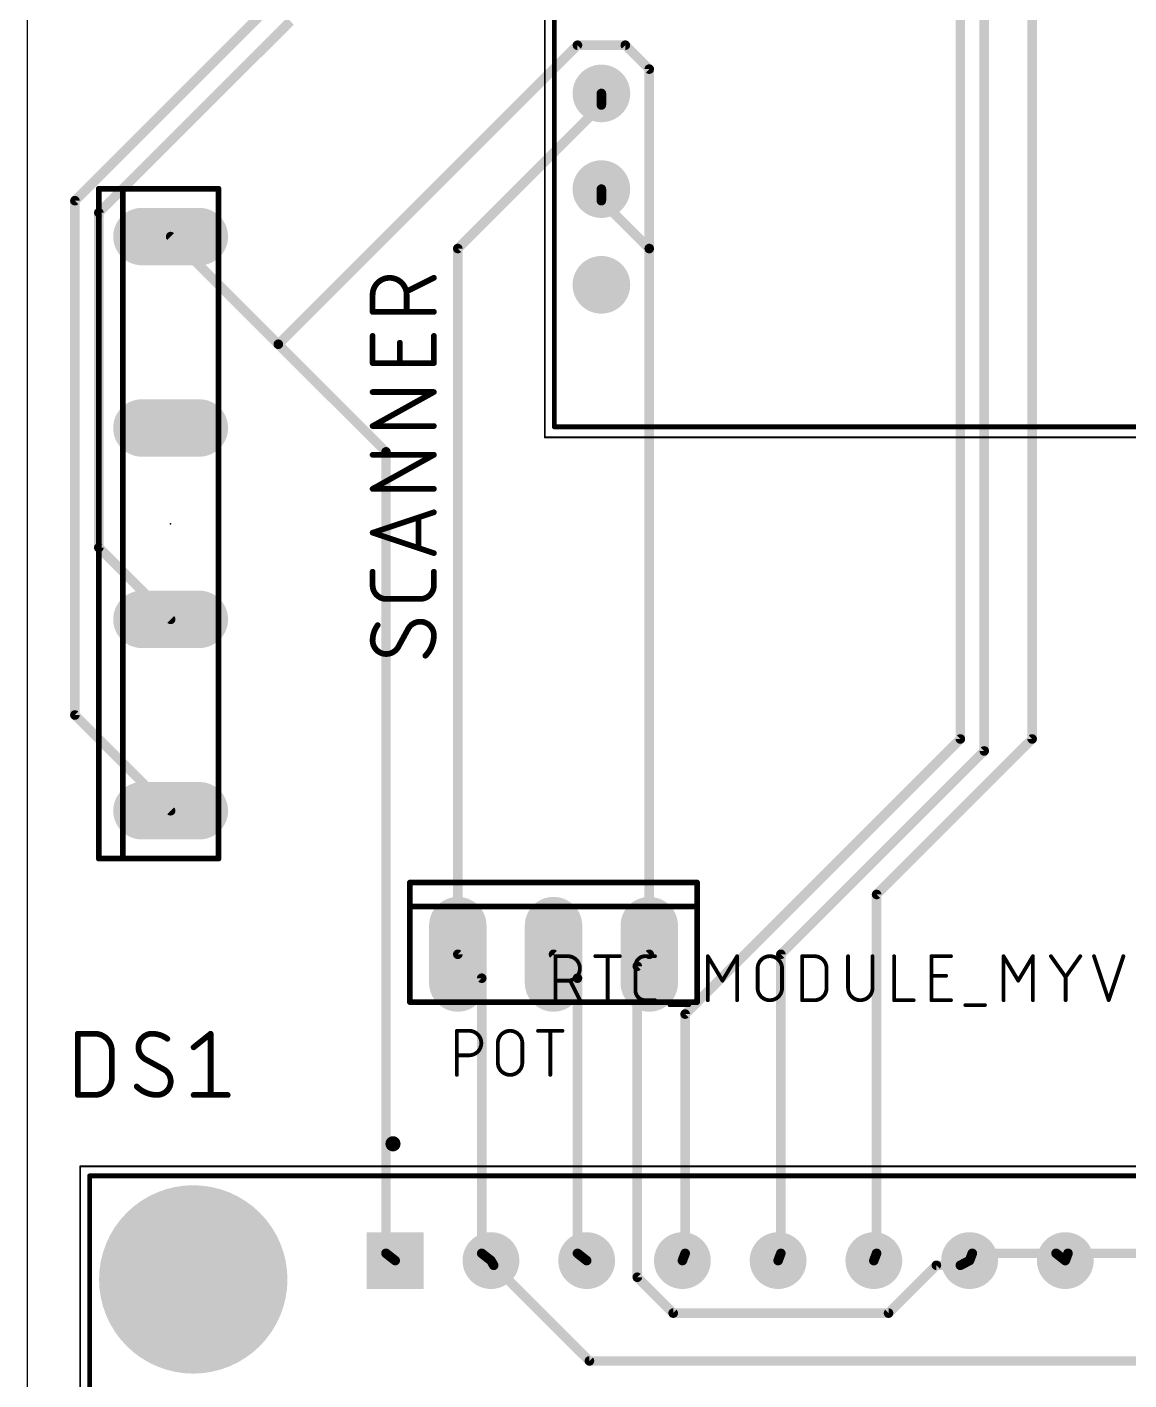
# Model space of a CAD drawing. Extents: x 0 to 84, y -53 to 109.
# Drawn here: x 0 to 29.24, y 1.4 to 37.31 of the extents above; entities that cross this region are included whole.
import ezdxf

# ---------------------------------------------------------------- set-up
doc = ezdxf.new("R2010")
doc.units = 0
for name, color, linetype in [('16', 132, 'CONTINUOUS'), ('17', 110, 'CONTINUOUS'), ('20', 31, 'CONTINUOUS'), ('21', 253, 'CONTINUOUS'), ('23', 53, 'CONTINUOUS'), ('25', 253, 'CONTINUOUS'), ('27', 253, 'CONTINUOUS'), ('39', 12, 'CONTINUOUS'), ('51', 253, 'CONTINUOUS')]:
    doc.layers.add(name, color=color, linetype=linetype)

# ---------------------------------------------------------------- blocks, each defined once
blk = doc.blocks.new('SQUAREP')
blk.add_solid([(-0.5, -0.5), (0.5, -0.5), (-0.5, 0.5), (0.5, 0.5)])
blk = doc.blocks.new('ROUNDP')
at = {"const_width": 0.5}
blk.add_lwpolyline([(0, -0.25, 1), (0, 0.25, 1), (0, -0.25)], format="xyb", dxfattribs=at)
blk = doc.blocks.new('RECT')
blk.add_solid([(-0.5, -0.5), (0.5, -0.5), (-0.5, 0.5), (0.5, 0.5)])
blk = doc.blocks.new('LONGP100')
at = {"const_width": 1}
blk.add_lwpolyline([(-0.5, 0), (0.5, 0)], dxfattribs=at)
at = {"const_width": 0.5}
for points in [[(-0.5, 0.25, 1), (-0.5, -0.25)], [(0.5, -0.25, 1), (0.5, 0.25)]]:
    blk.add_lwpolyline(points, format="xyb", dxfattribs=at)

msp = doc.modelspace()

# ---------------------------------------------------------------- linework, layer by layer
at = {"layer": '16', "const_width": 0.254}
for points in [[(24.765, 65.405), (24.765, 18.415)], [(25.4, 64.135), (25.4, 18.0975)], [(26.67, 41.91), (26.67, 18.415)], [(1.27, 32.7025), (6.35, 37.7825)], [(1.905, 32.385), (6.985, 37.465)], [(14.605, 36.83), (6.6675, 28.8925)], [(15.875, 36.83), (14.605, 36.83)], [(16.51, 36.195), (15.875, 36.83)], [(16.51, 31.4325), (16.51, 36.195)], [(15.24, 35.2425), (15.24, 35.55)], [(11.43, 31.4325), (15.24, 35.2425)], [(15.24, 32.7025), (15.24, 33.01)], [(1.27, 19.05), (1.27, 32.7025)], [(15.24, 32.7025), (16.51, 31.4325)], [(1.905, 23.495), (1.905, 32.385)], [(3.81, 31.75), (6.6675, 28.8925)], [(11.43, 12.7), (11.43, 31.4325)], [(16.51, 31.4325), (16.51, 12.7)], [(6.6675, 28.8925), (9.525, 26.035)], [(9.525, 26.035), (9.525, 4.7625)], [(3.81, 21.59), (1.905, 23.495)], [(3.81, 16.51), (1.27, 19.05)], [(24.765, 18.415), (17.4625, 11.1125)], [(26.67, 18.415), (22.5425, 14.2875)], [(25.4, 18.0975), (20.0025, 12.7)], [(22.5425, 14.2875), (22.5425, 4.7625)], [(11.43, 12.7), (12.065, 12.065)], [(13.97, 12.7), (14.605, 12.065)], [(16.51, 12.7), (16.1925, 12.3825)], [(20.0025, 12.7), (20.0025, 4.7625)], [(16.1925, 12.3825), (16.1925, 4.1275)], [(12.065, 12.065), (12.065, 4.7625)], [(14.605, 12.065), (14.605, 4.7625)], [(17.4625, 11.1125), (17.4625, 4.7625)], [(9.525, 4.7625), (9.77, 4.57)], [(12.065, 4.7625), (12.31, 4.57)], [(12.3825, 4.445), (12.31, 4.57)], [(14.605, 4.7625), (14.85, 4.57)], [(17.4625, 4.7625), (17.39, 4.57)], [(20.0025, 4.7625), (19.93, 4.57)], [(22.5425, 4.7625), (22.47, 4.57)], [(24.765, 4.445), (25.01, 4.57)], [(25.0825, 4.7625), (25.01, 4.57)], [(27.305, 4.7625), (25.0825, 4.7625)], [(27.305, 4.7625), (27.55, 4.57)], [(27.6225, 4.7625), (27.55, 4.57)], [(29.845, 4.7625), (27.6225, 4.7625)], [(12.3825, 4.445), (14.9225, 1.905)], [(22.86, 3.175), (24.13, 4.445)], [(24.13, 4.445), (24.765, 4.445)], [(16.1925, 4.1275), (17.145, 3.175)], [(17.145, 3.175), (22.86, 3.175)], [(14.9225, 1.905), (42.8625, 1.905)]]:
    msp.add_lwpolyline(points, dxfattribs=at)
at = {"layer": '16', "const_width": 0.127}
for points in [[(14.605, 36.8935, 1), (14.605, 36.7665)], [(14.6499, 36.7851, 1), (14.5601, 36.8749)], [(15.9199, 36.8749, 1), (15.8301, 36.7851)], [(15.875, 36.7665, 1), (15.875, 36.8935)], [(16.5735, 36.195, 1), (16.4465, 36.195)], [(16.4651, 36.1501, 1), (16.5549, 36.2399)], [(15.3035, 35.55, 1), (15.1765, 35.55)], [(15.1765, 35.2425, 1), (15.3035, 35.2425)], [(15.2849, 35.1976, 1), (15.1951, 35.2874)], [(15.3035, 33.01, 1), (15.1765, 33.01)], [(1.3335, 32.7025, 1), (1.2065, 32.7025)], [(1.2251, 32.7474, 1), (1.3149, 32.6576)], [(15.2849, 32.7474, 1), (15.1951, 32.6576)], [(15.1765, 32.7025, 1), (15.3035, 32.7025)], [(1.9685, 32.385, 1), (1.8415, 32.385)], [(1.8601, 32.4299, 1), (1.9499, 32.3401)], [(3.8549, 31.7949, 1), (3.7651, 31.7051)], [(11.4935, 31.4325, 1), (11.3665, 31.4325)], [(11.3851, 31.4774, 1), (11.4749, 31.3876)], [(16.5735, 31.4325, 1), (16.4465, 31.4325)], [(16.4465, 31.4325, 1), (16.5735, 31.4325)], [(16.4651, 31.3876, 1), (16.5549, 31.4774)], [(6.7124, 28.9374, 1), (6.6226, 28.8476)], [(6.6226, 28.9374, 1), (6.7124, 28.8476)], [(6.6226, 28.8476, 1), (6.7124, 28.9374)], [(9.5885, 26.035, 1), (9.4615, 26.035)], [(9.4801, 25.9901, 1), (9.5699, 26.0799)], [(1.9499, 23.5399, 1), (1.8601, 23.4501)], [(1.8415, 23.495, 1), (1.9685, 23.495)], [(3.7651, 21.5451, 1), (3.8549, 21.6349)], [(1.3149, 19.0949, 1), (1.2251, 19.0051)], [(1.2065, 19.05, 1), (1.3335, 19.05)], [(24.7015, 18.415, 1), (24.8285, 18.415)], [(24.8099, 18.3701, 1), (24.7201, 18.4599)], [(26.6065, 18.415, 1), (26.7335, 18.415)], [(26.7149, 18.3701, 1), (26.6251, 18.4599)], [(25.3365, 18.0975, 1), (25.4635, 18.0975)], [(25.4449, 18.0526, 1), (25.3551, 18.1424)], [(3.7651, 16.4651, 1), (3.8549, 16.5549)], [(22.606, 14.2875, 1), (22.479, 14.2875)], [(22.4976, 14.3324, 1), (22.5874, 14.2426)], [(11.4749, 12.7449, 1), (11.3851, 12.6551)], [(11.3665, 12.7, 1), (11.4935, 12.7)], [(14.0149, 12.7449, 1), (13.9251, 12.6551)], [(16.4465, 12.7, 1), (16.5735, 12.7)], [(16.5549, 12.6551, 1), (16.4651, 12.7449)], [(20.066, 12.7, 1), (19.939, 12.7)], [(19.9576, 12.7449, 1), (20.0474, 12.6551)], [(16.256, 12.3825, 1), (16.129, 12.3825)], [(16.1476, 12.4274, 1), (16.2374, 12.3376)], [(12.1285, 12.065, 1), (12.0015, 12.065)], [(12.0201, 12.0201, 1), (12.1099, 12.1099)], [(14.6685, 12.065, 1), (14.5415, 12.065)], [(14.5601, 12.0201, 1), (14.6499, 12.1099)], [(17.526, 11.1125, 1), (17.399, 11.1125)], [(17.4176, 11.1574, 1), (17.5074, 11.0676)], [(9.5642, 4.8124, 1), (9.4858, 4.7126)], [(9.4615, 4.7625, 1), (9.5885, 4.7625)], [(9.7308, 4.5201, 1), (9.8092, 4.6199)], [(12.1042, 4.8124, 1), (12.0258, 4.7126)], [(12.0015, 4.7625, 1), (12.1285, 4.7625)], [(12.3649, 4.6019, 1), (12.2551, 4.5381)], [(12.2708, 4.5201, 1), (12.3492, 4.6199)], [(14.6442, 4.8124, 1), (14.5658, 4.7126)], [(14.5415, 4.7625, 1), (14.6685, 4.7625)], [(14.8108, 4.5201, 1), (14.8892, 4.6199)], [(17.399, 4.7625, 1), (17.526, 4.7625)], [(17.5219, 4.7401, 1), (17.4031, 4.7849)], [(19.939, 4.7625, 1), (20.066, 4.7625)], [(20.0619, 4.7401, 1), (19.9431, 4.7849)], [(22.479, 4.7625, 1), (22.606, 4.7625)], [(22.6019, 4.7401, 1), (22.4831, 4.7849)], [(25.0389, 4.5134, 1), (24.9811, 4.6266)], [(25.0825, 4.826, 1), (25.0825, 4.699)], [(25.1419, 4.7401, 1), (25.0231, 4.7849)], [(27.3442, 4.8124, 1), (27.2658, 4.7126)], [(27.305, 4.699, 1), (27.305, 4.826)], [(27.5108, 4.5201, 1), (27.5892, 4.6199)], [(27.6225, 4.826, 1), (27.6225, 4.699)], [(27.6819, 4.7401, 1), (27.5631, 4.7849)], [(12.4274, 4.4899, 1), (12.3376, 4.4001)], [(12.3276, 4.4131, 1), (12.4374, 4.4769)], [(17.3306, 4.5924, 1), (17.4494, 4.5476)], [(19.8706, 4.5924, 1), (19.9894, 4.5476)], [(22.4106, 4.5924, 1), (22.5294, 4.5476)], [(24.13, 4.5085, 1), (24.13, 4.3815)], [(24.1749, 4.4001, 1), (24.0851, 4.4899)], [(24.7361, 4.5016, 1), (24.7939, 4.3884)], [(24.765, 4.3815, 1), (24.765, 4.5085)], [(24.9506, 4.5924, 1), (25.0694, 4.5476)], [(27.4906, 4.5924, 1), (27.6094, 4.5476)], [(16.2374, 4.1724, 1), (16.1476, 4.0826)], [(16.129, 4.1275, 1), (16.256, 4.1275)], [(17.145, 3.2385, 1), (17.145, 3.1115)], [(17.1001, 3.1301, 1), (17.1899, 3.2199)], [(22.8151, 3.2199, 1), (22.9049, 3.1301)], [(22.86, 3.1115, 1), (22.86, 3.2385)], [(14.9225, 1.9685, 1), (14.9225, 1.8415)], [(14.8776, 1.8601, 1), (14.9674, 1.9499)]]:
    msp.add_lwpolyline(points, format="xyb", dxfattribs=at)
at = {"layer": '20'}
msp.add_line((0, 102.54), (0, 0), dxfattribs=at)
at = {"layer": '21'}
for points, const_width in [([(1.905, 33.02), (1.905, 15.24)], 0.1524), ([(1.905, 33.02), (2.54, 33.02)], 0.1524), ([(2.54, 33.02), (2.54, 15.24)], 0.1524), ([(2.54, 33.02), (5.08, 33.02)], 0.1524), ([(5.08, 15.24), (5.08, 33.02)], 0.1524), ([(13.99, 26.7), (23.87, 26.7)], 0.127), ([(2.54, 15.24), (1.905, 15.24)], 0.1524), ([(5.08, 15.24), (2.54, 15.24)], 0.1524), ([(10.16, 13.97), (10.16, 14.605)], 0.1524), ([(17.78, 14.605), (10.16, 14.605)], 0.1524), ([(17.78, 14.605), (17.78, 13.97)], 0.1524), ([(10.16, 11.43), (10.16, 13.97)], 0.1524), ([(17.78, 13.97), (10.16, 13.97)], 0.1524), ([(17.78, 13.97), (17.78, 11.43)], 0.1524), ([(10.16, 11.43), (17.78, 11.43)], 0.1524), ([(6.11, 6.82), (77.71, 6.82)], 0.127), ([(1.66, 2.37), (1.66, -25.23)], 0.127)]:
    msp.add_lwpolyline(points, dxfattribs=dict(at, const_width=const_width))
for points, const_width in [([(1.9431, 33.02, 1), (1.8669, 33.02)], 0.0762), ([(1.905, 33.0581, 1), (1.905, 32.9819)], 0.0762), ([(2.5781, 33.02, 1), (2.5019, 33.02)], 0.0762), ([(2.54, 33.0581, 1), (2.54, 32.9819)], 0.0762), ([(2.54, 32.9819, 1), (2.54, 33.0581)], 0.0762), ([(5.1181, 33.02, 1), (5.0419, 33.02)], 0.0762), ([(5.08, 32.9819, 1), (5.08, 33.0581)], 0.0762), ([(13.99, 26.7318, 1), (13.99, 26.6683)], 0.0635), ([(23.87, 26.6683, 1), (23.87, 26.7318)], 0.0635), ([(1.905, 15.2781, 1), (1.905, 15.2019)], 0.0762), ([(1.8669, 15.24, 1), (1.9431, 15.24)], 0.0762), ([(2.54, 15.2781, 1), (2.54, 15.2019)], 0.0762), ([(2.5019, 15.24, 1), (2.5781, 15.24)], 0.0762), ([(2.54, 15.2019, 1), (2.54, 15.2781)], 0.0762), ([(5.0419, 15.24, 1), (5.1181, 15.24)], 0.0762), ([(5.08, 15.2019, 1), (5.08, 15.2781)], 0.0762), ([(10.1981, 14.605, 1), (10.1219, 14.605)], 0.0762), ([(10.16, 14.6431, 1), (10.16, 14.5669)], 0.0762), ([(17.8181, 14.605, 1), (17.7419, 14.605)], 0.0762), ([(17.78, 14.5669, 1), (17.78, 14.6431)], 0.0762), ([(10.1981, 13.97, 1), (10.1219, 13.97)], 0.0762), ([(10.16, 14.0081, 1), (10.16, 13.9319)], 0.0762), ([(10.1219, 13.97, 1), (10.1981, 13.97)], 0.0762), ([(17.8181, 13.97, 1), (17.7419, 13.97)], 0.0762), ([(17.7419, 13.97, 1), (17.8181, 13.97)], 0.0762), ([(17.78, 13.9319, 1), (17.78, 14.0081)], 0.0762), ([(10.16, 11.4681, 1), (10.16, 11.3919)], 0.0762), ([(17.78, 11.3919, 1), (17.78, 11.4681)], 0.0762), ([(10.1219, 11.43, 1), (10.1981, 11.43)], 0.0762), ([(17.7419, 11.43, 1), (17.8181, 11.43)], 0.0762), ([(9.71, 7.57, 1), (9.71, 7.77, 1), (9.71, 7.57)], 0.2), ([(6.11, 6.8518, 1), (6.11, 6.7883)], 0.0635), ([(1.6918, 2.37, 1), (1.6283, 2.37)], 0.0635)]:
    msp.add_lwpolyline(points, format="xyb", dxfattribs=dict(at, const_width=const_width))
at = {"layer": '23'}
for p in [(3.81, 24.13), (13.97, 12.7)]:
    msp.add_point(p, dxfattribs=at)
at = {"layer": '25'}
for points, const_width in [([(10.0725, 30.2037, 1), (9.1694, 30.2037)], 0.1524), ([(10.812, 30.6212, 1), (10.778, 30.6894)], 0.0762), ([(9.2075, 30.2037, 1), (9.1313, 30.2037)], 0.0762), ([(9.1313, 30.2037, 1), (9.2075, 30.2037)], 0.0762), ([(10.1106, 30.2037, 1), (10.0344, 30.2037)], 0.0762), ([(10.0344, 30.2037, 1), (10.1106, 30.2037)], 0.0762), ([(10.0555, 30.3281, 1), (10.0896, 30.26)], 0.0762), ([(9.1694, 29.7903, 1), (9.1694, 29.7141)], 0.0762), ([(10.795, 29.7141, 1), (10.795, 29.7903)], 0.0762), ([(9.1313, 29.7522, 1), (9.2075, 29.7522)], 0.0762), ([(10.0344, 29.7522, 1), (10.1106, 29.7522)], 0.0762), ([(9.2075, 29.1138, 1), (9.1313, 29.1138)], 0.0762), ([(10.8331, 29.1138, 1), (10.7569, 29.1138)], 0.0762), ([(9.93, 28.9332, 1), (9.8538, 28.9332)], 0.0762), ([(9.1694, 28.4294, 1), (9.1694, 28.3532)], 0.0762), ([(9.1313, 28.3913, 1), (9.2075, 28.3913)], 0.0762), ([(9.8538, 28.3913, 1), (9.93, 28.3913)], 0.0762), ([(10.7569, 28.3913, 1), (10.8331, 28.3913)], 0.0762), ([(10.795, 28.3532, 1), (10.795, 28.4294)], 0.0762), ([(9.1694, 27.6622, 1), (9.1694, 27.586)], 0.0762), ([(10.8135, 27.5908, 1), (10.7765, 27.6574)], 0.0762), ([(10.795, 27.586, 1), (10.795, 27.6622)], 0.0762), ([(9.1694, 26.7591, 1), (9.1694, 26.6829)], 0.0762), ([(9.1509, 26.7543, 1), (9.1879, 26.6877)], 0.0762), ([(10.795, 26.6829, 1), (10.795, 26.7591)], 0.0762), ([(9.1694, 25.9949, 1), (9.1694, 25.9187)], 0.0762), ([(10.8135, 25.9235, 1), (10.7765, 25.9901)], 0.0762), ([(10.795, 25.9187, 1), (10.795, 25.9949)], 0.0762), ([(9.1694, 25.0918, 1), (9.1694, 25.0156)], 0.0762), ([(9.1509, 25.087, 1), (9.1879, 25.0203)], 0.0762), ([(10.795, 25.0156, 1), (10.795, 25.0918)], 0.0762), ([(10.807, 24.3957, 1), (10.783, 24.468)], 0.0762), ([(10.4267, 24.2964, 1), (10.3505, 24.2964)], 0.0762), ([(9.1814, 23.9261, 1), (9.1574, 23.8538)], 0.0762), ([(9.1574, 23.9261, 1), (9.1814, 23.8538)], 0.0762), ([(10.3505, 23.4836, 1), (10.4267, 23.4836)], 0.0762), ([(10.783, 23.312, 1), (10.807, 23.3843)], 0.0762), ([(9.2075, 22.8544, 1), (9.1313, 22.8544)], 0.0762), ([(10.8331, 22.8544, 1), (10.7569, 22.8544)], 0.0762), ([(9.1694, 22.4931, 0.4142), (9.5306, 22.1319)], 0.1524), ([(9.2075, 22.4931, 1), (9.1313, 22.4931)], 0.0762), ([(9.1313, 22.4931, 1), (9.2075, 22.4931)], 0.0762), ([(10.4338, 22.1319, 0.4142), (10.795, 22.4931)], 0.1524), ([(10.8331, 22.4931, 1), (10.7569, 22.4931)], 0.0762), ([(10.7569, 22.4931, 1), (10.8331, 22.4931)], 0.0762), ([(9.5306, 22.17, 1), (9.5306, 22.0938)], 0.0762), ([(9.5306, 22.0938, 1), (9.5306, 22.17)], 0.0762), ([(10.4338, 22.17, 1), (10.4338, 22.0938)], 0.0762), ([(10.4338, 22.0938, 1), (10.4338, 22.17)], 0.0762), ([(10.4338, 21.5279, 0.2656), (10.1177, 21.3473)], 0.1524), ([(10.795, 21.1667, 0.4142), (10.4338, 21.5279)], 0.1524), ([(10.4338, 21.566, 1), (10.4338, 21.4898)], 0.0762), ([(10.4338, 21.4898, 1), (10.4338, 21.566)], 0.0762), ([(9.3049, 21.4376, 0.1623), (9.1694, 21.0312)], 0.1524), ([(9.3353, 21.4147, 1), (9.2744, 21.4605)], 0.0762), ([(10.0848, 21.3666, 1), (10.1505, 21.3279)], 0.0762), ([(10.1511, 21.329, 1), (10.0842, 21.3655)], 0.0762), ([(10.5692, 20.6248, 0.2), (10.795, 21.1667)], 0.1524), ([(10.8331, 21.1667, 1), (10.7569, 21.1667)], 0.0762), ([(10.7569, 21.1667, 1), (10.8331, 21.1667)], 0.0762), ([(9.1694, 21.0312, 0.4142), (9.5306, 20.67)], 0.1524), ([(9.2075, 21.0312, 1), (9.1313, 21.0312)], 0.0762), ([(9.1313, 21.0312, 1), (9.2075, 21.0312)], 0.0762), ([(9.5306, 20.67, 0.2656), (9.8467, 20.8506)], 0.1524), ([(9.8133, 20.8688, 1), (9.8802, 20.8323)], 0.0762), ([(9.8796, 20.8312, 1), (9.8139, 20.8699)], 0.0762), ([(9.5306, 20.7081, 1), (9.5306, 20.6319)], 0.0762), ([(9.5306, 20.6319, 1), (9.5306, 20.7081)], 0.0762), ([(10.5424, 20.6519, 1), (10.5961, 20.5977)], 0.0762), ([(1.3843, 10.5918, 1), (1.3081, 10.5918)], 0.0762), ([(1.3462, 10.6299, 1), (1.3462, 10.5537)], 0.0762), ([(2.2493, 10.1402, 0.4142), (1.7978, 10.5918)], 0.1524), ([(1.7978, 10.6299, 1), (1.7978, 10.5537)], 0.0762), ([(1.7978, 10.5537, 1), (1.7978, 10.6299)], 0.0762), ([(3.3157, 10.5918, 0.4142), (2.9545, 10.2306)], 0.1524), ([(3.7221, 10.4563, 0.1623), (3.3157, 10.5918)], 0.1524), ([(3.3157, 10.6299, 1), (3.3157, 10.5537)], 0.0762), ([(3.3157, 10.5537, 1), (3.3157, 10.6299)], 0.0762), ([(3.6993, 10.4259, 1), (3.745, 10.4868)], 0.0762), ([(4.91, 10.5918, 1), (4.8338, 10.5918)], 0.0762), ([(4.8957, 10.562, 1), (4.8481, 10.6216)], 0.0762), ([(11.43, 10.668, 1), (11.3792, 10.668)], 0.0508), ([(11.4046, 10.6934, 1), (11.4046, 10.6426)], 0.0508), ([(11.7292, 10.0189, 1), (11.7292, 10.668)], 0.1016), ([(11.7292, 10.6934, 1), (11.7292, 10.6426)], 0.0508), ([(11.7292, 10.6426, 1), (11.7292, 10.6934)], 0.0508), ([(13.1417, 10.3434, 1), (12.4926, 10.3434)], 0.1016), ([(13.5594, 10.6934, 1), (13.5594, 10.6426)], 0.0508), ([(13.9093, 10.668, 1), (13.8585, 10.668)], 0.0508), ([(14.2085, 10.6426, 1), (14.2085, 10.6934)], 0.0508), ([(2.2874, 10.1402, 1), (2.2112, 10.1402)], 0.0762), ([(2.2112, 10.1402, 1), (2.2874, 10.1402)], 0.0762), ([(2.9545, 10.2306, 0.2656), (3.1351, 9.9145)], 0.1524), ([(2.9926, 10.2306, 1), (2.9164, 10.2306)], 0.0762), ([(2.9164, 10.2306, 1), (2.9926, 10.2306)], 0.0762), ([(4.3965, 10.2603, 1), (4.4441, 10.2008)], 0.0762), ([(11.4046, 10.0443, 1), (11.4046, 9.9935)], 0.0508), ([(11.7292, 10.0443, 1), (11.7292, 9.9935)], 0.0508), ([(11.7292, 9.9935, 1), (11.7292, 10.0443)], 0.0508), ([(12.518, 10.3434, 1), (12.4672, 10.3434)], 0.0508), ([(12.4672, 10.3434, 1), (12.518, 10.3434)], 0.0508), ([(13.1671, 10.3434, 1), (13.1163, 10.3434)], 0.0508), ([(13.1163, 10.3434, 1), (13.1671, 10.3434)], 0.0508), ([(3.1533, 9.9479, 1), (3.1169, 9.881)], 0.0762), ([(3.1158, 9.8816, 1), (3.1544, 9.9473)], 0.0762), ([(3.6512, 9.6764, 1), (3.6125, 9.6107)], 0.0762), ([(3.8124, 9.3274, 0.2656), (3.6318, 9.6435)], 0.1524), ([(3.6136, 9.6101, 1), (3.6501, 9.677)], 0.0762), ([(12.4926, 9.8242, 1), (13.1417, 9.8242)], 0.1016), ([(12.518, 9.8242, 1), (12.4672, 9.8242)], 0.0508), ([(12.4672, 9.8242, 1), (12.518, 9.8242)], 0.0508), ([(13.1671, 9.8242, 1), (13.1163, 9.8242)], 0.0508), ([(13.1163, 9.8242, 1), (13.1671, 9.8242)], 0.0508), ([(1.7978, 8.9662, 0.4142), (2.2493, 9.4178)], 0.1524), ([(2.2874, 9.4178, 1), (2.2112, 9.4178)], 0.0762), ([(2.2112, 9.4178, 1), (2.2874, 9.4178)], 0.0762), ([(3.4512, 8.9662, 0.4142), (3.8124, 9.3274)], 0.1524), ([(3.8505, 9.3274, 1), (3.7743, 9.3274)], 0.0762), ([(3.7743, 9.3274, 1), (3.8505, 9.3274)], 0.0762), ([(11.3792, 9.4996, 1), (11.43, 9.4996)], 0.0508), ([(13.8585, 9.4996, 1), (13.9093, 9.4996)], 0.0508), ([(1.3462, 9.0043, 1), (1.3462, 8.9281)], 0.0762), ([(1.3081, 8.9662, 1), (1.3843, 8.9662)], 0.0762), ([(1.7978, 9.0043, 1), (1.7978, 8.9281)], 0.0762), ([(1.7978, 8.9281, 1), (1.7978, 9.0043)], 0.0762), ([(2.9093, 9.192, 0.2), (3.4512, 8.9662)], 0.1524), ([(2.9364, 9.2188, 1), (2.8823, 9.1651)], 0.0762), ([(3.4512, 9.0043, 1), (3.4512, 8.9281)], 0.0762), ([(3.4512, 8.9281, 1), (3.4512, 9.0043)], 0.0762), ([(4.4203, 9.0043, 1), (4.4203, 8.9281)], 0.0762), ([(4.8338, 8.9662, 1), (4.91, 8.9662)], 0.0762), ([(5.3235, 8.9281, 1), (5.3235, 9.0043)], 0.0762)]:
    msp.add_lwpolyline(points, format="xyb", dxfattribs=dict(at, const_width=const_width))
for points, const_width in [([(10.795, 30.6553), (10.0725, 30.294)], 0.1524), ([(9.1694, 29.7522), (9.1694, 30.2037)], 0.1524), ([(10.0725, 30.2037), (10.0725, 29.7522)], 0.1524), ([(10.795, 29.7522), (9.1694, 29.7522)], 0.1524), ([(9.1694, 28.3913), (9.1694, 29.1138)], 0.1524), ([(10.795, 29.1138), (10.795, 28.3913)], 0.1524), ([(9.8919, 28.3913), (9.8919, 28.9332)], 0.1524), ([(10.795, 28.3913), (9.1694, 28.3913)], 0.1524), ([(9.1694, 26.721), (10.795, 27.6241)], 0.1524), ([(10.795, 27.6241), (9.1694, 27.6241)], 0.1524), ([(10.795, 26.721), (9.1694, 26.721)], 0.1524), ([(9.1694, 25.0537), (10.795, 25.9568)], 0.1524), ([(10.795, 25.9568), (9.1694, 25.9568)], 0.1524), ([(10.795, 25.0537), (9.1694, 25.0537)], 0.1524), ([(9.1694, 23.89), (10.795, 24.4318)], 0.1524), ([(10.3886, 24.2964), (10.3886, 23.4836)], 0.1524), ([(10.795, 23.3481), (9.1694, 23.89)], 0.1524), ([(9.1694, 22.4931), (9.1694, 22.8544)], 0.1524), ([(10.795, 22.8544), (10.795, 22.4931)], 0.1524), ([(10.4338, 22.1319), (9.5306, 22.1319)], 0.1524), ([(10.1177, 21.3473), (9.8467, 20.8506)], 0.1524), ([(1.3462, 8.9662), (1.3462, 10.5918)], 0.1524), ([(1.3462, 10.5918), (1.7978, 10.5918)], 0.1524), ([(4.4203, 10.2306), (4.8719, 10.5918)], 0.1524), ([(4.8719, 10.5918), (4.8719, 8.9662)], 0.1524), ([(11.4046, 9.4996), (11.4046, 10.668)], 0.1016), ([(11.4046, 10.668), (11.7292, 10.668)], 0.1016), ([(13.5594, 10.668), (14.2085, 10.668)], 0.1016), ([(13.8839, 9.4996), (13.8839, 10.668)], 0.1016), ([(2.2493, 10.1402), (2.2493, 9.4178)], 0.1524), ([(11.7292, 10.0189), (11.4046, 10.0189)], 0.1016), ([(12.4926, 9.8242), (12.4926, 10.3434)], 0.1016), ([(13.1417, 10.3434), (13.1417, 9.8242)], 0.1016), ([(3.6318, 9.6435), (3.1351, 9.9145)], 0.1524), ([(1.7978, 8.9662), (1.3462, 8.9662)], 0.1524), ([(4.4203, 8.9662), (5.3235, 8.9662)], 0.1524)]:
    msp.add_lwpolyline(points, dxfattribs=dict(at, const_width=const_width))
at = {"layer": '27', "const_width": 0.1016}
for points in [[(14.0208, 11.4808), (14.0208, 12.6492)], [(14.0208, 12.6492), (14.3454, 12.6492)], [(15.0802, 12.6492), (15.7293, 12.6492)], [(15.4048, 11.4808), (15.4048, 12.6492)], [(16.4034, 12.6492), (16.663, 12.6492)], [(18.0633, 11.4808), (18.0633, 12.6492)], [(18.0633, 12.6492), (18.4528, 12.0001)], [(18.4528, 12.0001), (18.8423, 12.6492)], [(18.8423, 12.6492), (18.8423, 11.4808)], [(20.5666, 11.4808), (20.5666, 12.6492)], [(20.5666, 12.6492), (20.8912, 12.6492)], [(21.7858, 12.6492), (21.7858, 11.8054)], [(22.4349, 11.8054), (22.4349, 12.6492)], [(23.0073, 12.6492), (23.0073, 11.4808)], [(23.9979, 11.4808), (23.9979, 12.6492)], [(23.9979, 12.6492), (24.5172, 12.6492)], [(25.9119, 11.4808), (25.9119, 12.6492)], [(25.9119, 12.6492), (26.3014, 12.0001)], [(26.3014, 12.0001), (26.6908, 12.6492)], [(26.6908, 12.6492), (26.6908, 11.4808)], [(27.1692, 12.6492), (27.5587, 12.0975)], [(27.5587, 12.0975), (27.9481, 12.6492)], [(28.3122, 12.6492), (28.7017, 11.4808)], [(28.7017, 11.4808), (29.0911, 12.6492)], [(16.1437, 11.7404), (16.1437, 12.3896)], [(19.3855, 11.8054), (19.3855, 12.3246)], [(20.0346, 12.3246), (20.0346, 11.8054)], [(21.2157, 12.3246), (21.2157, 11.8054)], [(14.3454, 12.0001), (14.0208, 12.0001)], [(14.6699, 11.4808), (14.4103, 12.0001)], [(23.9979, 12.1299), (24.3873, 12.1299)], [(27.5587, 11.4808), (27.5587, 12.0975)], [(16.663, 11.4808), (16.4034, 11.4808)], [(20.8912, 11.4808), (20.5666, 11.4808)], [(23.0073, 11.4808), (23.5266, 11.4808)], [(24.5172, 11.4808), (23.9979, 11.4808)], [(17.0501, 11.351), (17.5694, 11.351)], [(24.8987, 11.351), (25.418, 11.351)]]:
    msp.add_lwpolyline(points, dxfattribs=at)
at = {"layer": '27'}
for points, const_width in [([(14.0462, 12.6492, 1), (13.9954, 12.6492)], 0.0508), ([(14.0208, 12.6746, 1), (14.0208, 12.6238)], 0.0508), ([(14.3454, 12.0001, 1), (14.3454, 12.6492)], 0.1016), ([(14.3454, 12.6746, 1), (14.3454, 12.6238)], 0.0508), ([(14.3454, 12.6238, 1), (14.3454, 12.6746)], 0.0508), ([(15.0802, 12.6746, 1), (15.0802, 12.6238)], 0.0508), ([(15.4302, 12.6492, 1), (15.3794, 12.6492)], 0.0508), ([(15.7293, 12.6238, 1), (15.7293, 12.6746)], 0.0508), ([(16.4034, 12.6492, 0.4142), (16.1437, 12.3896)], 0.1016), ([(16.4034, 12.6746, 1), (16.4034, 12.6238)], 0.0508), ([(16.4034, 12.6238, 1), (16.4034, 12.6746)], 0.0508), ([(16.663, 12.6238, 1), (16.663, 12.6746)], 0.0508), ([(18.0887, 12.6492, 1), (18.0379, 12.6492)], 0.0508), ([(18.0851, 12.6623, 1), (18.0415, 12.6361)], 0.0508), ([(18.8677, 12.6492, 1), (18.8169, 12.6492)], 0.0508), ([(18.864, 12.6361, 1), (18.8205, 12.6623)], 0.0508), ([(20.0346, 12.3246, 1), (19.3855, 12.3246)], 0.1016), ([(20.592, 12.6492, 1), (20.5412, 12.6492)], 0.0508), ([(20.5666, 12.6746, 1), (20.5666, 12.6238)], 0.0508), ([(21.2157, 12.3246, 0.4142), (20.8912, 12.6492)], 0.1016), ([(20.8912, 12.6746, 1), (20.8912, 12.6238)], 0.0508), ([(20.8912, 12.6238, 1), (20.8912, 12.6746)], 0.0508), ([(21.8112, 12.6492, 1), (21.7604, 12.6492)], 0.0508), ([(22.4603, 12.6492, 1), (22.4095, 12.6492)], 0.0508), ([(23.0327, 12.6492, 1), (22.9819, 12.6492)], 0.0508), ([(24.0233, 12.6492, 1), (23.9725, 12.6492)], 0.0508), ([(23.9979, 12.6746, 1), (23.9979, 12.6238)], 0.0508), ([(24.5172, 12.6238, 1), (24.5172, 12.6746)], 0.0508), ([(25.9373, 12.6492, 1), (25.8865, 12.6492)], 0.0508), ([(25.9337, 12.6623, 1), (25.8901, 12.6361)], 0.0508), ([(26.7162, 12.6492, 1), (26.6654, 12.6492)], 0.0508), ([(26.7126, 12.6361, 1), (26.6691, 12.6623)], 0.0508), ([(27.19, 12.6638, 1), (27.1485, 12.6346)], 0.0508), ([(27.9689, 12.6346, 1), (27.9274, 12.6638)], 0.0508), ([(28.3363, 12.6572, 1), (28.2881, 12.6412)], 0.0508), ([(29.1152, 12.6412, 1), (29.067, 12.6572)], 0.0508), ([(16.1691, 12.3896, 1), (16.1183, 12.3896)], 0.0508), ([(16.1183, 12.3896, 1), (16.1691, 12.3896)], 0.0508), ([(19.4109, 12.3246, 1), (19.3601, 12.3246)], 0.0508), ([(19.3601, 12.3246, 1), (19.4109, 12.3246)], 0.0508), ([(20.06, 12.3246, 1), (20.0092, 12.3246)], 0.0508), ([(20.0092, 12.3246, 1), (20.06, 12.3246)], 0.0508), ([(21.2411, 12.3246, 1), (21.1903, 12.3246)], 0.0508), ([(21.1903, 12.3246, 1), (21.2411, 12.3246)], 0.0508), ([(14.0208, 12.0255, 1), (14.0208, 11.9747)], 0.0508), ([(14.3454, 12.0255, 1), (14.3454, 11.9747)], 0.0508), ([(14.3454, 11.9747, 1), (14.3454, 12.0255)], 0.0508), ([(14.433, 12.0114, 1), (14.3875, 11.9887)], 0.0508), ([(18.431, 12.0132, 1), (18.4746, 11.987)], 0.0508), ([(18.431, 11.987, 1), (18.4746, 12.0132)], 0.0508), ([(19.3855, 11.8054, 1), (20.0346, 11.8054)], 0.1016), ([(19.4109, 11.8054, 1), (19.3601, 11.8054)], 0.0508), ([(20.06, 11.8054, 1), (20.0092, 11.8054)], 0.0508), ([(20.8912, 11.4808, 0.4142), (21.2157, 11.8054)], 0.1016), ([(21.2411, 11.8054, 1), (21.1903, 11.8054)], 0.0508), ([(21.7858, 11.8054, 1), (22.4349, 11.8054)], 0.1016), ([(21.8112, 11.8054, 1), (21.7604, 11.8054)], 0.0508), ([(22.4603, 11.8054, 1), (22.4095, 11.8054)], 0.0508), ([(23.9979, 12.1553, 1), (23.9979, 12.1045)], 0.0508), ([(24.3873, 12.1045, 1), (24.3873, 12.1553)], 0.0508), ([(26.2796, 12.0132, 1), (26.3232, 11.987)], 0.0508), ([(26.2796, 11.987, 1), (26.3232, 12.0132)], 0.0508), ([(27.5379, 12.1121, 1), (27.5794, 12.0828)], 0.0508), ([(27.5841, 12.0975, 1), (27.5333, 12.0975)], 0.0508), ([(27.5379, 12.0828, 1), (27.5794, 12.1121)], 0.0508), ([(13.9954, 11.4808, 1), (14.0462, 11.4808)], 0.0508), ([(14.6472, 11.4694, 1), (14.6926, 11.4922)], 0.0508), ([(15.3794, 11.4808, 1), (15.4302, 11.4808)], 0.0508), ([(16.1437, 11.7404, 0.4142), (16.4034, 11.4808)], 0.1016), ([(16.1691, 11.7404, 1), (16.1183, 11.7404)], 0.0508), ([(16.1183, 11.7404, 1), (16.1691, 11.7404)], 0.0508), ([(16.4034, 11.5062, 1), (16.4034, 11.4554)], 0.0508), ([(16.4034, 11.4554, 1), (16.4034, 11.5062)], 0.0508), ([(16.663, 11.4554, 1), (16.663, 11.5062)], 0.0508), ([(18.0379, 11.4808, 1), (18.0887, 11.4808)], 0.0508), ([(18.8169, 11.4808, 1), (18.8677, 11.4808)], 0.0508), ([(19.3601, 11.8054, 1), (19.4109, 11.8054)], 0.0508), ([(20.0092, 11.8054, 1), (20.06, 11.8054)], 0.0508), ([(20.5666, 11.5062, 1), (20.5666, 11.4554)], 0.0508), ([(20.5412, 11.4808, 1), (20.592, 11.4808)], 0.0508), ([(20.8912, 11.5062, 1), (20.8912, 11.4554)], 0.0508), ([(20.8912, 11.4554, 1), (20.8912, 11.5062)], 0.0508), ([(21.1903, 11.8054, 1), (21.2411, 11.8054)], 0.0508), ([(21.7604, 11.8054, 1), (21.8112, 11.8054)], 0.0508), ([(22.4095, 11.8054, 1), (22.4603, 11.8054)], 0.0508), ([(23.0073, 11.5062, 1), (23.0073, 11.4554)], 0.0508), ([(22.9819, 11.4808, 1), (23.0327, 11.4808)], 0.0508), ([(23.5266, 11.4554, 1), (23.5266, 11.5062)], 0.0508), ([(23.9979, 11.5062, 1), (23.9979, 11.4554)], 0.0508), ([(23.9725, 11.4808, 1), (24.0233, 11.4808)], 0.0508), ([(24.5172, 11.4554, 1), (24.5172, 11.5062)], 0.0508), ([(25.8865, 11.4808, 1), (25.9373, 11.4808)], 0.0508), ([(26.6654, 11.4808, 1), (26.7162, 11.4808)], 0.0508), ([(27.5333, 11.4808, 1), (27.5841, 11.4808)], 0.0508), ([(28.6776, 11.4888, 1), (28.7258, 11.4728)], 0.0508), ([(28.6776, 11.4728, 1), (28.7258, 11.4888)], 0.0508), ([(17.0501, 11.3764, 1), (17.0501, 11.3256)], 0.0508), ([(17.5694, 11.3256, 1), (17.5694, 11.3764)], 0.0508), ([(24.8987, 11.3764, 1), (24.8987, 11.3256)], 0.0508), ([(25.418, 11.3256, 1), (25.418, 11.3764)], 0.0508)]:
    msp.add_lwpolyline(points, format="xyb", dxfattribs=dict(at, const_width=const_width))
at = {"layer": '39', "const_width": 0.05}
for points in [[(13.74, 47.24), (13.74, 26.42)], [(13.74, 26.42), (23.62, 26.42)], [(23.36, 26.42), (40.87, 26.42)], [(1.41, 7.07), (82.41, 7.07)], [(1.41, -29.93), (1.41, 7.07)]]:
    msp.add_lwpolyline(points, dxfattribs=at)
at = {"layer": '39', "const_width": 0.025}
for points in [[(13.74, 26.4325, 1), (13.74, 26.4075)], [(13.7275, 26.42, 1), (13.7525, 26.42)], [(23.36, 26.4325, 1), (23.36, 26.4075)], [(23.62, 26.4075, 1), (23.62, 26.4325)], [(1.41, 7.0825, 1), (1.41, 7.0575)], [(1.4225, 7.07, 1), (1.3975, 7.07)]]:
    msp.add_lwpolyline(points, format="xyb", dxfattribs=at)
at = {"layer": '51', "const_width": 0.127}
for points in [[(13.99, 46.96), (13.99, 26.7)], [(13.99, 26.7), (23.87, 26.7)], [(23.11, 26.7), (40.62, 26.7)], [(1.66, 6.82), (82.16, 6.82)], [(1.66, -29.68), (1.66, 6.82)]]:
    msp.add_lwpolyline(points, dxfattribs=at)
at = {"layer": '51'}
for points, const_width in [([(13.9582, 26.7, 1), (14.0218, 26.7)], 0.0635), ([(13.99, 26.7318, 1), (13.99, 26.6683)], 0.0635), ([(23.11, 26.7318, 1), (23.11, 26.6683)], 0.0635), ([(23.87, 26.6683, 1), (23.87, 26.7318)], 0.0635), ([(9.71, 7.57, 1), (9.71, 7.77, 1), (9.71, 7.57)], 0.2), ([(1.66, 6.8518, 1), (1.66, 6.7883)], 0.0635), ([(1.6918, 6.82, 1), (1.6283, 6.82)], 0.0635)]:
    msp.add_lwpolyline(points, format="xyb", dxfattribs=dict(at, const_width=const_width))

# ---------------------------------------------------------------- block references
at = {"layer": '17'}
for name, p, xscale, yscale in [('ROUNDP', (15.24, 35.55), 1.53, 1.53), ('ROUNDP', (15.24, 35.55), 1.53, 1.53), ('ROUNDP', (15.24, 33.01), 1.53, 1.53), ('ROUNDP', (15.24, 33.01), 1.53, 1.53), ('ROUNDP', (15.24, 30.47), 1.53, 1.53), ('ROUNDP', (15.24, 30.47), 1.53, 1.53), ('ROUNDP', (4.41, 4.07), 5, 5), ('ROUNDP', (4.41, 4.07), 5, 5), ('SQUAREP', (9.77, 4.57), 1.508, 1.508), ('SQUAREP', (9.77, 4.57), 1.508, 1.508), ('ROUNDP', (12.31, 4.57), 1.508, 1.508), ('ROUNDP', (12.31, 4.57), 1.508, 1.508), ('ROUNDP', (14.85, 4.57), 1.508, 1.508), ('ROUNDP', (14.85, 4.57), 1.508, 1.508), ('ROUNDP', (17.39, 4.57), 1.508, 1.508), ('ROUNDP', (17.39, 4.57), 1.508, 1.508), ('ROUNDP', (19.93, 4.57), 1.508, 1.508), ('ROUNDP', (19.93, 4.57), 1.508, 1.508), ('ROUNDP', (22.47, 4.57), 1.508, 1.508), ('ROUNDP', (22.47, 4.57), 1.508, 1.508), ('ROUNDP', (25.01, 4.57), 1.508, 1.508), ('ROUNDP', (25.01, 4.57), 1.508, 1.508), ('ROUNDP', (27.55, 4.57), 1.508, 1.508), ('ROUNDP', (27.55, 4.57), 1.508, 1.508)]:
    msp.add_blockref(name, p, dxfattribs=dict(at, xscale=xscale, yscale=yscale))
at = {"layer": '17', "xscale": 1.524, "yscale": 1.524}
for p, rotation in [((3.81, 31.75), 180), ((3.81, 31.75), 180), ((3.81, 26.67), 180), ((3.81, 26.67), 180), ((3.81, 21.59), 180), ((3.81, 21.59), 180), ((3.81, 16.51), 180), ((3.81, 16.51), 180), ((11.43, 12.7), 90), ((11.43, 12.7), 90), ((13.97, 12.7), 90), ((13.97, 12.7), 90), ((16.51, 12.7), 90), ((16.51, 12.7), 90)]:
    msp.add_blockref('LONGP100', p, dxfattribs=dict(at, rotation=rotation))
at = {"layer": '21', "xscale": 0.508, "yscale": 0.508, "rotation": 90}
for p in [(3.81, 31.75), (3.81, 26.67), (3.81, 21.59), (3.81, 16.51)]:
    msp.add_blockref('RECT', p, dxfattribs=at)
at = {"layer": '21', "xscale": 0.508, "yscale": 0.508}
for p in [(11.43, 12.7), (13.97, 12.7), (16.51, 12.7)]:
    msp.add_blockref('RECT', p, dxfattribs=at)

doc.saveas('drawing.dxf')
